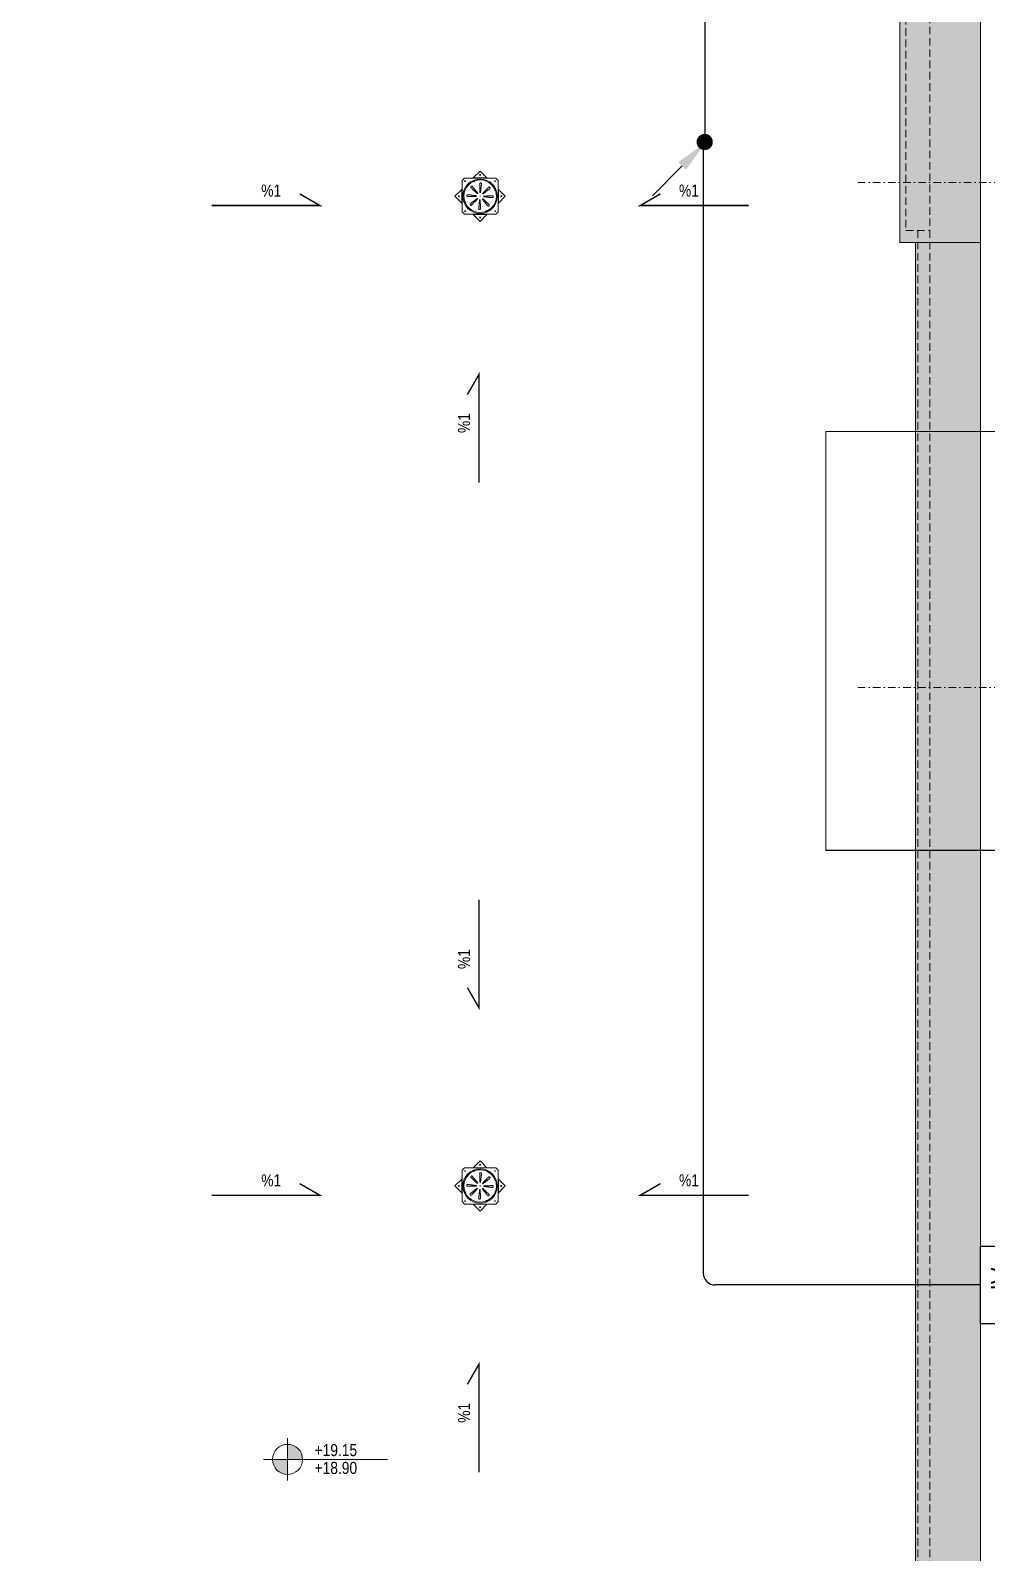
# Model space of a CAD drawing. Extents: x -2050 to 29725, y -1777 to 6820.
# Drawn here: x 27815 to 28610, y 1266 to 2531 of the extents above; entities that cross this region are included whole.
import ezdxf
from ezdxf.enums import TextEntityAlignment as Align

# ---------------------------------------------------------------- set-up
doc = ezdxf.new("R2010")
doc.units = 0
doc.header["$LTSCALE"] = 25
doc.header["$MEASUREMENT"] = 0
for name, pattern in [('DASHDOT2', [0.5, 0.25, -0.125, 0, -0.125]), ('DOT2', [0.125, 0, -0.125]), ('HIDDEN', [0.375, 0.25, -0.125]), ('HIDDEN2', [4.7625, 3.175, -1.5875])]:
    doc.linetypes.add(name, pattern=pattern)
doc.layers.get('0').update_dxf_attribs({"color": 9, "lineweight": 9})
for name, color, linetype, lineweight in [('06A', 9, 'Continuous', 9), ('06D', 9, 'Continuous', 9), ('20', 9, 'DOT2', 9), ('21', 9, 'Continuous', 9), ('24', 9, 'DASHDOT2', 9), ('DATA TAVAN', 160, 'Continuous', 30), ('E-AŞAĞIDAN GELEN HAT', 7, 'Continuous', 30), ('E-HARİCİ ACCESS POINT (KABLOSUZ ERİŞİM İÇİN)', 4, 'Continuous', 30), ('GEB-BEZUG', 9, 'Continuous', 25)]:
    doc.layers.add(name, color=color, linetype=linetype, lineweight=lineweight)
doc.styles.add('Arial', font='arial.ttf', dxfattribs={"height": 2.5})
doc.styles.add('E-YAZI', font='txttw.shx')
doc.styles.add('MuuM_TEXT-STANDART', font='ARIALN.TTF')

# ---------------------------------------------------------------- blocks, each defined once
blk = doc.blocks.new('P-AKS_AUDI')
at = {"layer": '24'}
for points in [[(0, -380), (360, -380)], [(0, -800), (360, -800)]]:
    blk.add_lwpolyline(points, dxfattribs=at)
blk = doc.blocks.new('Einfügepunkt')
at = {"layer": 'GEB-BEZUG'}
for p, q in [((-1, -1), (1, 1)), ((-1, 1), (1, -1))]:
    blk.add_line(p, q, dxfattribs=at)
blk = doc.blocks.new('p-suzgec')
at = {"ltscale": 25}
for p, q in [((-13.2, 15), (-15.2, 13)), ((-15.2, 13), (-15.2, -13)), ((12.8, 15), (-13.2, 15)), ((-6.1, 15), (-5.9, 15.2)), ((-5.9, 15.2), (-0.2, 20.9)), ((-5.9, 15.2), (5.4, 15.2)), ((-5.1, 12.9), (-5, 12.7)), ((-5, 12.7), (-4.8, 12.4)), ((-0.2, 20.9), (5.4, 15.2)), ((5.4, 15.2), (5.6, 15)), ((14.8, 13), (12.8, 15)), ((14.8, -13), (14.8, 13)), ((-21.1, 0), (-15.5, 5.7)), ((-15.5, -5.7), (-21.1, 0)), ((-15.5, 5.7), (-15.2, 5.9)), ((-15.5, -5.7), (-15.5, 5.7)), ((-10.5, 1.2), (-3.4, 0.3)), ((-5.9, 12.3), (-6, 12.5)), ((-5.8, 12), (-5.9, 12.3)), ((-3.3, 0.2), (-3.4, 0.3)), ((-0.2, 0), (-0.5, 0)), ((-0.2, 0), (-0.2, 0.2)), ((-0.2, 0), (0, 0)), ((-0.2, 0), (-0.2, -0.2)), ((0.9, 10.2), (0, 3.1)), ((0, 3), (0, 3.1)), ((12.1, 5.6), (12.3, 5.7)), ((12.6, 4.8), (12.5, 4.7)), ((14.8, 5.9), (15, 5.7)), ((15, 5.7), (15, -5.7)), ((15, 5.7), (20.6, 0)), ((20.6, 0), (15, -5.7)), ((-15.2, -5.9), (-15.5, -5.7)), ((-13.1, -4.8), (-13, -4.7)), ((-13, -4.7), (-12.6, -4.6)), ((-12.6, -5.6), (-12.8, -5.7)), ((-12.2, -5.5), (-12.6, -5.6)), ((-1.4, -10.2), (-0.5, -3.1)), ((-0.5, -3), (-0.5, -3.1)), ((2.8, -0.2), (2.9, -0.3)), ((10, -1.2), (2.9, -0.3)), ((4.5, -12.7), (4.3, -12.4)), ((5.3, -12), (5.4, -12.3)), ((5.4, -12.3), (5.5, -12.5)), ((15, -5.7), (14.8, -5.9)), ((-15.2, -13), (-13.2, -15)), ((-13.2, -15), (12.8, -15)), ((-5.9, -15.2), (-6.1, -15)), ((5.4, -15.2), (-5.9, -15.2)), ((-0.2, -20.9), (-5.9, -15.2)), ((5.4, -15.2), (-0.2, -20.9)), ((4.6, -12.9), (4.5, -12.7)), ((5.6, -15), (5.4, -15.2)), ((12.8, -15), (14.8, -13))]:
    blk.add_line(p, q, dxfattribs=at)
for centre, radius in [((-0.2, 0), 14.3), ((-12.8, 12.5), 0.3), ((-0.2, 17.7), 0.4), ((-0.2, 17.7), 0.358), ((12.2, 12.5), 0.3), ((-17.9, 0), 0.4), ((-17.9, 0), 0.358), ((17.4, 0), 0.4), ((17.4, 0), 0.358), ((-12.8, -12.5), 0.3), ((12.2, -12.5), 0.3), ((-0.2, -17.7), 0.4), ((-0.2, -17.7), 0.358)]:
    blk.add_circle(centre, radius, dxfattribs=at)
for radius, start, end in [(13.8, 110.4176, 114.5824), (13.7, 110.4084, 114.5916), (13.5, 24.6147, 110.3853), (13.5, 114.6147, 200.3853), (13.3, 110.3378, 114.6622), (13.2, 110.3292, 114.6708), (13.6, 294.6147, 20.3853), (13.2, 20.3292, 24.6708), (13.3, 20.3378, 24.6622), (13.7, 20.4084, 24.5916), (13.8, 20.4176, 24.5824), (13.7, 200.4084, 204.5916), (13.8, 200.4176, 204.5824), (13.3, 200.3378, 204.6622), (13.2, 200.3292, 204.6708), (13.5, 204.6147, 290.3853), (13.2, 290.3292, 294.6708), (13.3, 290.3378, 294.6622), (13.7, 290.4084, 294.5916), (13.8, 290.4176, 294.5824)]:
    blk.add_arc((-0.2, 0), radius, start, end, dxfattribs=at)
for points, knots in [([(-10.5, -0.3), (-10.6, -0.3), (-10.7, -0.3), (-10.9, -0.2), (-11, -0.2), (-11.1, 0), (-11.2, 0.1), (-11.2, 0.3), (-11.2, 0.4), (-11.2, 0.6), (-11.2, 0.7), (-11.1, 0.9), (-11.1, 1), (-10.9, 1.1), (-10.8, 1.1), (-10.6, 1.2), (-10.5, 1.2), (-10.4, 1.2)], [2.169268, 2.169268, 2.169268, 2.169268, 2.468107, 2.468107, 2.768207, 2.768207, 3.065525, 3.065525, 3.362844, 3.362844, 3.660162, 3.660162, 3.95748, 3.95748, 4.257581, 4.257581, 4.55635, 4.55635, 4.55635, 4.55635]), ([(-7.7, 7), (-7.8, 7.1), (-7.8, 7.2), (-7.9, 7.4), (-7.9, 7.5), (-7.9, 7.7), (-7.9, 7.8), (-7.8, 8), (-7.8, 8), (-7.6, 8.2), (-7.5, 8.2), (-7.3, 8.3), (-7.2, 8.3), (-7, 8.3), (-6.9, 8.3), (-6.7, 8.2), (-6.6, 8.1), (-6.6, 8)], [2.169268, 2.169268, 2.169268, 2.169268, 2.468107, 2.468107, 2.768207, 2.768207, 3.065525, 3.065525, 3.362844, 3.362844, 3.660162, 3.660162, 3.95748, 3.95748, 4.257581, 4.257581, 4.55635, 4.55635, 4.55635, 4.55635]), ([(-3.5, 0.4), (-3.5, 0.4), (-3.5, 0.4), (-3.5, 0.4), (-3.4, 0.4), (-3.4, 0.4), (-3.4, 0.3), (-3.3, 0.3), (-3.3, 0.3), (-3.3, 0.3), (-3.3, 0.2), (-3.2, 0.2), (-3.2, 0.1), (-3.3, 0.1), (-3.3, 0), (-3.3, 0), (-3.3, -0.1), (-3.4, -0.1), (-3.4, -0.1), (-3.5, -0.1), (-3.5, -0.1), (-3.5, -0.1), (-3.5, -0.1)], [-0.0013985, -0.0013985, -0.0013985, -0.0013985, 0, 0, 0, 0.0909291, 0.0909291, 0.1818582, 0.1818582, 0.2711248, 0.2711248, 0.3603915, 0.3603915, 0.4496581, 0.4496581, 0.5389247, 0.5389247, 0.6298538, 0.6298538, 0.7207829, 0.7207829, 0.7401198, 0.7401198, 0.7401198, 0.7401198]), ([(-2.2, 2.6), (-2.2, 2.6), (-2.2, 2.6), (-2.2, 2.6), (-2.2, 2.5), (-2.2, 2.5), (-2.2, 2.4), (-2.2, 2.4), (-2.2, 2.3), (-2.2, 2.3), (-2.2, 2.3), (-2.3, 2.2), (-2.3, 2.2), (-2.3, 2.2), (-2.4, 2.2), (-2.4, 2.1), (-2.5, 2.1), (-2.5, 2.2), (-2.6, 2.2), (-2.6, 2.2), (-2.6, 2.2), (-2.6, 2.2), (-2.6, 2.2)], [-0.0013985, -0.0013985, -0.0013985, -0.0013985, 0, 0, 0, 0.0909291, 0.0909291, 0.1818582, 0.1818582, 0.2711248, 0.2711248, 0.3603915, 0.3603915, 0.4496581, 0.4496581, 0.5389247, 0.5389247, 0.6298538, 0.6298538, 0.7207829, 0.7207829, 0.7401198, 0.7401198, 0.7401198, 0.7401198]), ([(-0.6, 10.2), (-0.6, 10.3), (-0.5, 10.4), (-0.5, 10.6), (-0.4, 10.7), (-0.3, 10.8), (-0.2, 10.9), (0, 11), (0.1, 11), (0.3, 11), (0.4, 11), (0.6, 10.9), (0.7, 10.8), (0.8, 10.7), (0.9, 10.6), (0.9, 10.4), (1, 10.3), (0.9, 10.2)], [2.169268, 2.169268, 2.169268, 2.169268, 2.468107, 2.468107, 2.768207, 2.768207, 3.065525, 3.065525, 3.362844, 3.362844, 3.660162, 3.660162, 3.95748, 3.95748, 4.257581, 4.257581, 4.55635, 4.55635, 4.55635, 4.55635]), ([(0.1, 3.2), (0.1, 3.2), (0.1, 3.2), (0.1, 3.2), (0.1, 3.2), (0.1, 3.2), (0.1, 3.1), (0.1, 3.1), (0, 3), (0, 3), (-0.1, 3), (-0.1, 3), (-0.2, 3), (-0.2, 3), (-0.2, 3), (-0.3, 3), (-0.3, 3.1), (-0.3, 3.1), (-0.4, 3.2), (-0.4, 3.2), (-0.4, 3.2), (-0.4, 3.3), (-0.4, 3.3)], [-0.0013985, -0.0013985, -0.0013985, -0.0013985, 0, 0, 0, 0.0909291, 0.0909291, 0.1818582, 0.1818582, 0.2711248, 0.2711248, 0.3603915, 0.3603915, 0.4496581, 0.4496581, 0.5389247, 0.5389247, 0.6298538, 0.6298538, 0.7207829, 0.7207829, 0.7401198, 0.7401198, 0.7401198, 0.7401198]), ([(2.3, 2), (2.3, 2), (2.3, 2), (2.3, 2), (2.3, 2), (2.2, 2), (2.2, 1.9), (2.2, 1.9), (2.1, 1.9), (2.1, 2), (2, 2), (2, 2), (1.9, 2), (1.9, 2.1), (1.9, 2.1), (1.9, 2.2), (1.9, 2.2), (1.9, 2.3), (1.9, 2.3), (1.9, 2.3), (2, 2.4), (2, 2.4), (2, 2.4)], [-0.0013985, -0.0013985, -0.0013985, -0.0013985, 0, 0, 0, 0.0909291, 0.0909291, 0.1818582, 0.1818582, 0.2711248, 0.2711248, 0.3603915, 0.3603915, 0.4496581, 0.4496581, 0.5389247, 0.5389247, 0.6298538, 0.6298538, 0.7207829, 0.7207829, 0.7401198, 0.7401198, 0.7401198, 0.7401198]), ([(3, -0.4), (3, -0.4), (3, -0.4), (3, -0.4), (2.9, -0.4), (2.9, -0.4), (2.9, -0.3), (2.8, -0.3), (2.8, -0.3), (2.8, -0.3), (2.8, -0.2), (2.7, -0.2), (2.7, -0.1), (2.8, -0.1), (2.8, 0), (2.8, 0), (2.8, 0.1), (2.9, 0.1), (2.9, 0.1), (3, 0.1), (3, 0.1), (3, 0.1), (3, 0.1)], [-0.0013985, -0.0013985, -0.0013985, -0.0013985, 0, 0, 0, 0.0909291, 0.0909291, 0.1818582, 0.1818582, 0.2711248, 0.2711248, 0.3603915, 0.3603915, 0.4496581, 0.4496581, 0.5389247, 0.5389247, 0.6298538, 0.6298538, 0.7207829, 0.7207829, 0.7401198, 0.7401198, 0.7401198, 0.7401198]), ([(6.8, 7.4), (6.8, 7.5), (6.9, 7.6), (7.1, 7.7), (7.2, 7.7), (7.4, 7.7), (7.5, 7.7), (7.7, 7.6), (7.8, 7.5), (7.9, 7.4), (8, 7.3), (8.1, 7.1), (8.1, 7), (8, 6.8), (8, 6.7), (7.9, 6.5), (7.8, 6.4), (7.8, 6.3)], [2.169268, 2.169268, 2.169268, 2.169268, 2.468107, 2.468107, 2.768207, 2.768207, 3.065525, 3.065525, 3.362844, 3.362844, 3.660162, 3.660162, 3.95748, 3.95748, 4.257581, 4.257581, 4.55635, 4.55635, 4.55635, 4.55635]), ([(10, 0.3), (10.1, 0.3), (10.2, 0.3), (10.4, 0.2), (10.5, 0.2), (10.6, 0), (10.7, -0.1), (10.7, -0.3), (10.7, -0.4), (10.7, -0.6), (10.7, -0.7), (10.6, -0.9), (10.6, -1), (10.4, -1.1), (10.3, -1.1), (10.1, -1.2), (10, -1.2), (9.9, -1.2)], [2.169268, 2.169268, 2.169268, 2.169268, 2.468107, 2.468107, 2.768207, 2.768207, 3.065525, 3.065525, 3.362844, 3.362844, 3.660162, 3.660162, 3.95748, 3.95748, 4.257581, 4.257581, 4.55635, 4.55635, 4.55635, 4.55635]), ([(-7.3, -7.4), (-7.3, -7.5), (-7.4, -7.6), (-7.6, -7.7), (-7.7, -7.7), (-7.9, -7.7), (-8, -7.7), (-8.2, -7.6), (-8.3, -7.5), (-8.4, -7.4), (-8.5, -7.3), (-8.6, -7.1), (-8.6, -7), (-8.5, -6.8), (-8.5, -6.7), (-8.4, -6.5), (-8.3, -6.4), (-8.3, -6.3)], [2.169268, 2.169268, 2.169268, 2.169268, 2.468107, 2.468107, 2.768207, 2.768207, 3.065525, 3.065525, 3.362844, 3.362844, 3.660162, 3.660162, 3.95748, 3.95748, 4.257581, 4.257581, 4.55635, 4.55635, 4.55635, 4.55635]), ([(-2.8, -2), (-2.8, -2), (-2.8, -2), (-2.8, -2), (-2.8, -2), (-2.7, -2), (-2.7, -1.9), (-2.7, -1.9), (-2.6, -1.9), (-2.6, -2), (-2.5, -2), (-2.5, -2), (-2.4, -2), (-2.4, -2.1), (-2.4, -2.1), (-2.4, -2.2), (-2.4, -2.2), (-2.4, -2.3), (-2.4, -2.3), (-2.4, -2.3), (-2.5, -2.4), (-2.5, -2.4), (-2.5, -2.4)], [-0.0013985, -0.0013985, -0.0013985, -0.0013985, 0, 0, 0, 0.0909291, 0.0909291, 0.1818582, 0.1818582, 0.2711248, 0.2711248, 0.3603915, 0.3603915, 0.4496581, 0.4496581, 0.5389247, 0.5389247, 0.6298538, 0.6298538, 0.7207829, 0.7207829, 0.7401198, 0.7401198, 0.7401198, 0.7401198]), ([(0.1, -10.2), (0.1, -10.3), (0, -10.4), (0, -10.6), (-0.1, -10.7), (-0.2, -10.8), (-0.3, -10.9), (-0.5, -11), (-0.6, -11), (-0.8, -11), (-0.9, -11), (-1.1, -10.9), (-1.2, -10.8), (-1.3, -10.7), (-1.4, -10.6), (-1.4, -10.4), (-1.5, -10.3), (-1.4, -10.2)], [2.169268, 2.169268, 2.169268, 2.169268, 2.468107, 2.468107, 2.768207, 2.768207, 3.065525, 3.065525, 3.362844, 3.362844, 3.660162, 3.660162, 3.95748, 3.95748, 4.257581, 4.257581, 4.55635, 4.55635, 4.55635, 4.55635]), ([(-0.6, -3.2), (-0.6, -3.2), (-0.6, -3.2), (-0.6, -3.2), (-0.6, -3.2), (-0.6, -3.2), (-0.6, -3.1), (-0.6, -3.1), (-0.5, -3), (-0.5, -3), (-0.4, -3), (-0.4, -3), (-0.4, -3), (-0.3, -3), (-0.3, -3), (-0.2, -3), (-0.2, -3.1), (-0.2, -3.1), (-0.2, -3.2), (-0.1, -3.2), (-0.1, -3.2), (-0.1, -3.3), (-0.1, -3.3)], [-0.0013985, -0.0013985, -0.0013985, -0.0013985, 0, 0, 0, 0.0909291, 0.0909291, 0.1818582, 0.1818582, 0.2711248, 0.2711248, 0.3603915, 0.3603915, 0.4496581, 0.4496581, 0.5389247, 0.5389247, 0.6298538, 0.6298538, 0.7207829, 0.7207829, 0.7401198, 0.7401198, 0.7401198, 0.7401198]), ([(1.7, -2.6), (1.7, -2.6), (1.7, -2.6), (1.7, -2.6), (1.7, -2.5), (1.7, -2.5), (1.7, -2.4), (1.7, -2.4), (1.7, -2.3), (1.7, -2.3), (1.7, -2.3), (1.8, -2.2), (1.8, -2.2), (1.8, -2.2), (1.9, -2.2), (1.9, -2.1), (2, -2.1), (2, -2.2), (2.1, -2.2), (2.1, -2.2), (2.1, -2.2), (2.1, -2.2), (2.1, -2.2)], [-0.0013985, -0.0013985, -0.0013985, -0.0013985, 0, 0, 0, 0.0909291, 0.0909291, 0.1818582, 0.1818582, 0.2711248, 0.2711248, 0.3603915, 0.3603915, 0.4496581, 0.4496581, 0.5389247, 0.5389247, 0.6298538, 0.6298538, 0.7207829, 0.7207829, 0.7401198, 0.7401198, 0.7401198, 0.7401198]), ([(7.2, -7), (7.3, -7.1), (7.3, -7.2), (7.4, -7.4), (7.4, -7.5), (7.4, -7.7), (7.4, -7.8), (7.3, -8), (7.3, -8), (7.1, -8.2), (7, -8.2), (6.8, -8.3), (6.7, -8.3), (6.5, -8.3), (6.4, -8.3), (6.2, -8.2), (6.1, -8.1), (6.1, -8)], [2.169268, 2.169268, 2.169268, 2.169268, 2.468107, 2.468107, 2.768207, 2.768207, 3.065525, 3.065525, 3.362844, 3.362844, 3.660162, 3.660162, 3.95748, 3.95748, 4.257581, 4.257581, 4.55635, 4.55635, 4.55635, 4.55635])]:
    blk.add_open_spline(points, degree=3, knots=knots, dxfattribs=at)
for points, weights in [([(-10.4, 1.2), (-5.1, 0.6), (-3.5, 0.4)], [1.04357122072, 1.19470433147, 1]), ([(-2.6, 2.2), (-3.9, 3.4), (-7.7, 7)], [1, 1.19289012244, 1.04336959178]), ([(-6.6, 8), (-3.3, 3.9), (-2.2, 2.6)], [1.04357122128, 1.19470433435, 1]), ([(-0.4, 3.3), (-0.4, 4.9), (-0.6, 10.2)], [1, 1.1928901223, 1.04336959175]), ([(0.9, 10.2), (0.3, 4.9), (0.1, 3.2)], [1.04357122043, 1.19470432993, 1]), ([(2, 2.4), (3.1, 3.6), (6.8, 7.4)], [1, 1.19289012017, 1.04336959134]), ([(7.8, 6.3), (3.6, 3), (2.3, 2)], [1.04357122006, 1.19470432802, 1]), ([(11.7, 5.5), (11.9, 5.6), (12.1, 5.6)], [1.02554744525, 1.0127799804, 1]), ([(12.5, 4.7), (12.3, 4.7), (12.1, 4.6)], [1, 1.0127799804, 1.02554744526]), ([(-3.5, -0.1), (-5.2, -0.2), (-10.5, -0.3)], [1, 1.19289012449, 1.04336959218]), ([(-8.3, -6.3), (-4.1, -3), (-2.8, -2)], [1.04357122094, 1.1947043326, 1]), ([(-2.5, -2.4), (-3.6, -3.6), (-7.3, -7.4)], [1, 1.19289012327, 1.04336959194]), ([(-1.4, -10.2), (-0.8, -4.9), (-0.6, -3.2)], [1.04357122103, 1.19470433305, 1]), ([(-0.1, -3.3), (-0.1, -4.9), (0.1, -10.2)], [1, 1.19289011339, 1.04336959002]), ([(6.1, -8), (2.8, -3.9), (1.7, -2.6)], [1.04357121982, 1.19470432681, 1]), ([(2.1, -2.2), (3.4, -3.4), (7.2, -7)], [1, 1.19289011781, 1.04336959088])]:
    blk.add_rational_spline(points, weights, degree=2, dxfattribs=at)
for points, weights, knots in [([(3, 0.1), (3.5, 0.1), (6, 0.2), (10, 0.3)], [4.14064799907, 3.56700040162, 2.15953650571, 1.32480586323], [27.48414514, 27.48414514, 27.48414514, 27.50397367, 27.53272487, 27.53272487, 27.53272487]), ([(9.9, -1.2), (7.9, -1), (4.7, -0.6), (3.3, -0.4), (3, -0.4)], [1.32476723726, 1.64485472039, 2.71311941379, 3.81141839734, 4.16242382948], [0.00590224, 0.00590224, 0.00590224, 0.01753913, 0.04477222, 0.05758123, 0.05758123, 0.05758123])]:
    blk.add_rational_spline(points, weights, degree=2, knots=knots, dxfattribs=at)
at = {"ltscale": 25, "xscale": 0.1, "yscale": 0.1, "zscale": 0.1}
blk.add_blockref('Einfügepunkt', (-0.2, 0), dxfattribs=at)
blk = doc.blocks.new('0_elevationtarget-p')
h = blk.add_hatch(color=256)
h.paths.add_polyline_path([(2.5, 0, 0.414214), (0, 2.5), (0, 0)])
h.paths.add_polyline_path([(0, 0), (-2.5, 0, 0.414214), (0, -2.5)])
blk.add_line((0, -3.5), (0, 3.5))
blk.add_lwpolyline([(16.6, 0), (-4, 0)])
blk.add_circle((0, 0), 2.5)
at = {"style": 'Arial'}
blk.add_attdef('BITMISKOT', text='', height=2, dxfattribs=at).set_placement((4.5, 0), align=Align.BOTTOM_LEFT)
blk.add_attdef('KABAKOT', text='', height=2, dxfattribs=at).set_placement((4.5, -0.59), align=Align.TOP_LEFT)
blk = doc.blocks.new('E-HARİCİ ACCESS POINT')
at = {"layer": 'E-HARİCİ ACCESS POINT (KABLOSUZ ERİŞİM İÇİN)', "ltscale": 2}
blk.add_lwpolyline([(35, 32.3), (35, -32.3), (0, -32.3), (0, 32.3)], close=True, dxfattribs=at)
at = {"layer": 'E-HARİCİ ACCESS POINT (KABLOSUZ ERİŞİM İÇİN)'}
for centre in [(-1.3, 0), (12.3, 0)]:
    blk.add_arc(centre, 53.8, 327.1828, 32.8172, dxfattribs=at)
at = {"layer": 'E-HARİCİ ACCESS POINT (KABLOSUZ ERİŞİM İÇİN)', "style": 'E-YAZI'}
blk.add_text('AP', height=17.28, rotation=270, dxfattribs=at).set_placement((9, 14.2))

msp = doc.modelspace()

# ---------------------------------------------------------------- hatches: boundary and pattern name
h = msp.add_hatch(color=253)
h.dxf.hatch_style = 1
h.paths.add_polyline_path([(28604.5, 2867), (24900.5, 2867), (24900.5, 1820), (24967.5, 1820), (24967.5, 2800), (28537.5, 2800), (28537.5, 2355), (28542.5, 2355), (28604.5, 2355)])
h = msp.add_hatch(color=253)
h.dxf.hatch_style = 1
h.paths.add_polyline_path([(27762.5, 285), (27762.5, 285), (27762.5, 337), (28550.5, 337), (28550.5, 2355), (28604.5, 2355), (28604.5, 285)])

# ---------------------------------------------------------------- linework, layer by layer
at = {"layer": '06A'}
msp.add_lwpolyline([(24900.5, 1820), (24900.5, 2867), (28604.5, 2867), (28604.5, 2355), (28542.5, 2355), (28537.5, 2355), (28537.5, 2800), (24967.5, 2800), (24967.5, 1820), (24962.5, 1820), (24902.5, 1820)], dxfattribs=at)
msp.add_lwpolyline([(27762.5, 285), (27762.5, 285), (27762.5, 337), (28550.5, 337), (28550.5, 2355), (28604.5, 2355), (28604.5, 285)], close=True, dxfattribs=at)
at = {"layer": '20', "linetype": 'HIDDEN'}
for points in [[(24942.5, 1830), (24942.5, 2825), (28562.5, 2825), (28562.5, 2365)], [(24962.5, 1830), (24962.5, 2805), (28542.5, 2805), (28542.5, 2365)], [(28562.5, 2365), (28562.5, 325), (27777.5, 325), (27777.5, 2364.97)], [(28552.5, 2365), (28552.5, 335), (27787.5, 335), (27787.5, 2364.97)], [(28542.5, 2365), (28562.5, 2365)]]:
    msp.add_lwpolyline(points, dxfattribs=at)
at = {"layer": '21', "const_width": 1.2}
for points in [[(27965.3, 2385.75), (28055.3, 2385.75), (28038.53, 2395.43)], [(28411.69, 2385.75), (28321.69, 2385.75), (28338.45, 2395.43)], [(28187.61, 2155.34), (28187.61, 2245.34), (28177.93, 2228.57)], [(28187.61, 1808.66), (28187.61, 1718.66), (28177.93, 1735.43)], [(27965.3, 1562.75), (28055.3, 1562.75), (28038.53, 1572.43)], [(28411.69, 1562.75), (28321.69, 1562.75), (28338.45, 1572.43)], [(28187.61, 1332.34), (28187.61, 1422.34), (28177.93, 1405.57)]]:
    msp.add_lwpolyline(points, dxfattribs=at)
at = {"layer": '21', "linetype": 'HIDDEN2', "ltscale": 0.1, "const_width": 1}
msp.add_lwpolyline([(28698.81, 2197.8), (28476.02, 2197.8), (28476.02, 1849.53), (28698.81, 1849.53)], close=True, dxfattribs=at)
at = {"layer": 'DATA TAVAN'}
for p, q in [((28375.59, 2437.73), (28375.59, 2543.76)), ((28373.97, 2435.47), (28373.97, 1498.19)), ((28604.5, 1488.19), (28383.97, 1488.19))]:
    msp.add_line(p, q, dxfattribs=at)
msp.add_arc((28383.97, 1498.19), 10, 180, 270, dxfattribs=at)
at = {"layer": 'E-AŞAĞIDAN GELEN HAT', "color": 3, "linetype": 'Continuous'}
msp.add_line((28356.49, 2418.65), (28331.76, 2393.94), dxfattribs=at)
at = {"layer": 'E-AŞAĞIDAN GELEN HAT', "color": 4, "linetype": 'Continuous', "const_width": 6.75}
msp.add_lwpolyline([(28371.9, 2438.58, 1), (28378.65, 2438.58, 1)], format="xyb", close=True, dxfattribs=at)
at = {"layer": 'E-AŞAĞIDAN GELEN HAT', "color": 3, "linetype": 'Continuous'}
msp.add_solid([(28353.31, 2421.83), (28359.67, 2415.46), (28375.59, 2437.73)], dxfattribs=at)

# ---------------------------------------------------------------- block references
at = {"layer": '06D'}
for p in [(28188.74, 2393.5), (28188.74, 1570.5)]:
    msp.add_blockref('p-suzgec', p, dxfattribs=at)
at = {"layer": '21'}
ref = msp.add_blockref('0_elevationtarget-p', (28028.41, 1343.15), dxfattribs=dict(at, xscale=5, yscale=5, zscale=0.5))
ref.add_attrib('BITMISKOT', '+19.15', dxfattribs={"layer": '0', "height": 10, "style": 'MuuM_TEXT-STANDART'}).set_placement((28050.91, 1342.89), align=Align.BOTTOM_LEFT)
ref.add_attrib('KABAKOT', '+18.90', dxfattribs={"layer": '0', "height": 10, "style": 'MuuM_TEXT-STANDART'}).set_placement((28050.91, 1328.05), align=Align.BOTTOM_LEFT)
at = {"layer": '24'}
msp.add_blockref('P-AKS_AUDI', (28502.5, 2785), dxfattribs=at)
at = {"layer": 'E-HARİCİ ACCESS POINT (KABLOSUZ ERİŞİM İÇİN)'}
msp.add_blockref('E-HARİCİ ACCESS POINT', (28604.5, 1488.19), dxfattribs=at)

# ---------------------------------------------------------------- texts
at = {"layer": '21', "char_height": 10, "width": 119.8316, "style": 'MuuM_TEXT-STANDART'}
for insert, attachment_point in [((28023.1, 2403.17), 3), ((28353.89, 2403.17), 1), ((28023.1, 1580.17), 3), ((28353.89, 1580.17), 1)]:
    msp.add_mtext('%1', dxfattribs=dict(at, insert=insert, attachment_point=attachment_point))
at = {"layer": '21', "char_height": 10, "width": 119.8316, "rotation": 90, "style": 'MuuM_TEXT-STANDART'}
for insert, attachment_point in [((28170.18, 2213.14), 3), ((28170.18, 1750.86), 1), ((28170.18, 1390.14), 3)]:
    msp.add_mtext('%1', dxfattribs=dict(at, insert=insert, attachment_point=attachment_point))

doc.saveas('drawing.dxf')
